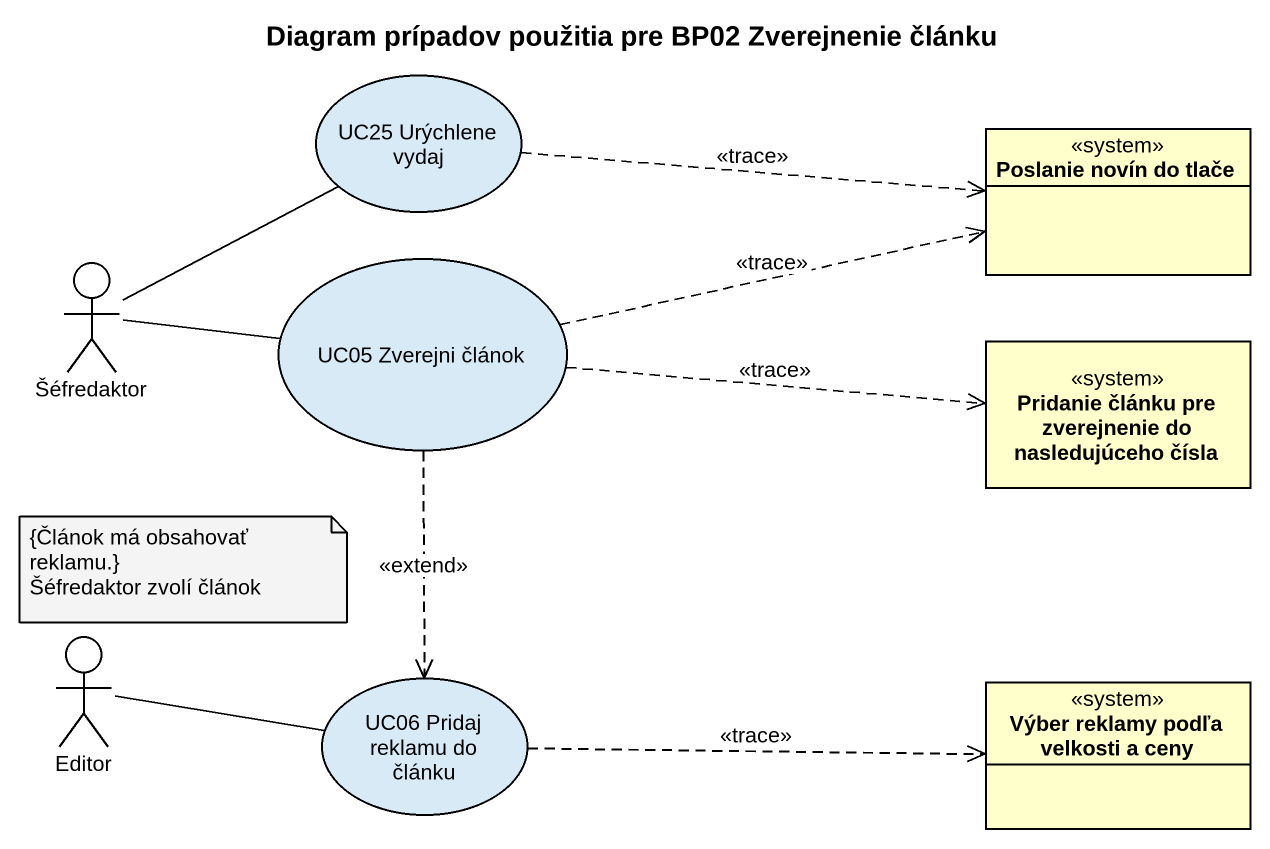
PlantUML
@startuml
title Diagram prípadov použitia pre BP02 Zverejnenie článku
allowmixing
hide circle
hide empty members
usecase "UC25 Urýchlene vydaj" as UC25_Urýchlene_vydaj
class "Poslanie novín do tlače" as Poslanie_novín_do_tlače <<system>>
actor Šéfredaktor
usecase "UC05 Zverejni článok" as UC05_Zverejni_článok
class "Pridanie článku pre zverejnenie do nasledujúceho čísla" as Pridanie_článku_pre <<system>>
actor Editor
usecase "UC06 Pridaj reklamu do článku" as UC06_Pridaj_reklamu_do
class "Výber reklamy podľa velkosti a ceny" as Výber_reklamy_podľa <<system>>
UC25_Urýchlene_vydaj .right.> Poslanie_novín_do_tlače : <<trace>>
Šéfredaktor -up- UC25_Urýchlene_vydaj
Šéfredaktor -right- UC05_Zverejni_článok
UC05_Zverejni_článok .right.> Poslanie_novín_do_tlače : <<trace>>
UC05_Zverejni_článok .right.> Pridanie_článku_pre : <<trace>>
UC05_Zverejni_článok ..> UC06_Pridaj_reklamu_do : <<extend>>
Editor -right- UC06_Pridaj_reklamu_do
UC06_Pridaj_reklamu_do .right.> Výber_reklamy_podľa : <<trace>>
note as N1
  {Článok má obsahovať reklamu.}
  Šéfredaktor zvolí článok
end note
@enduml
